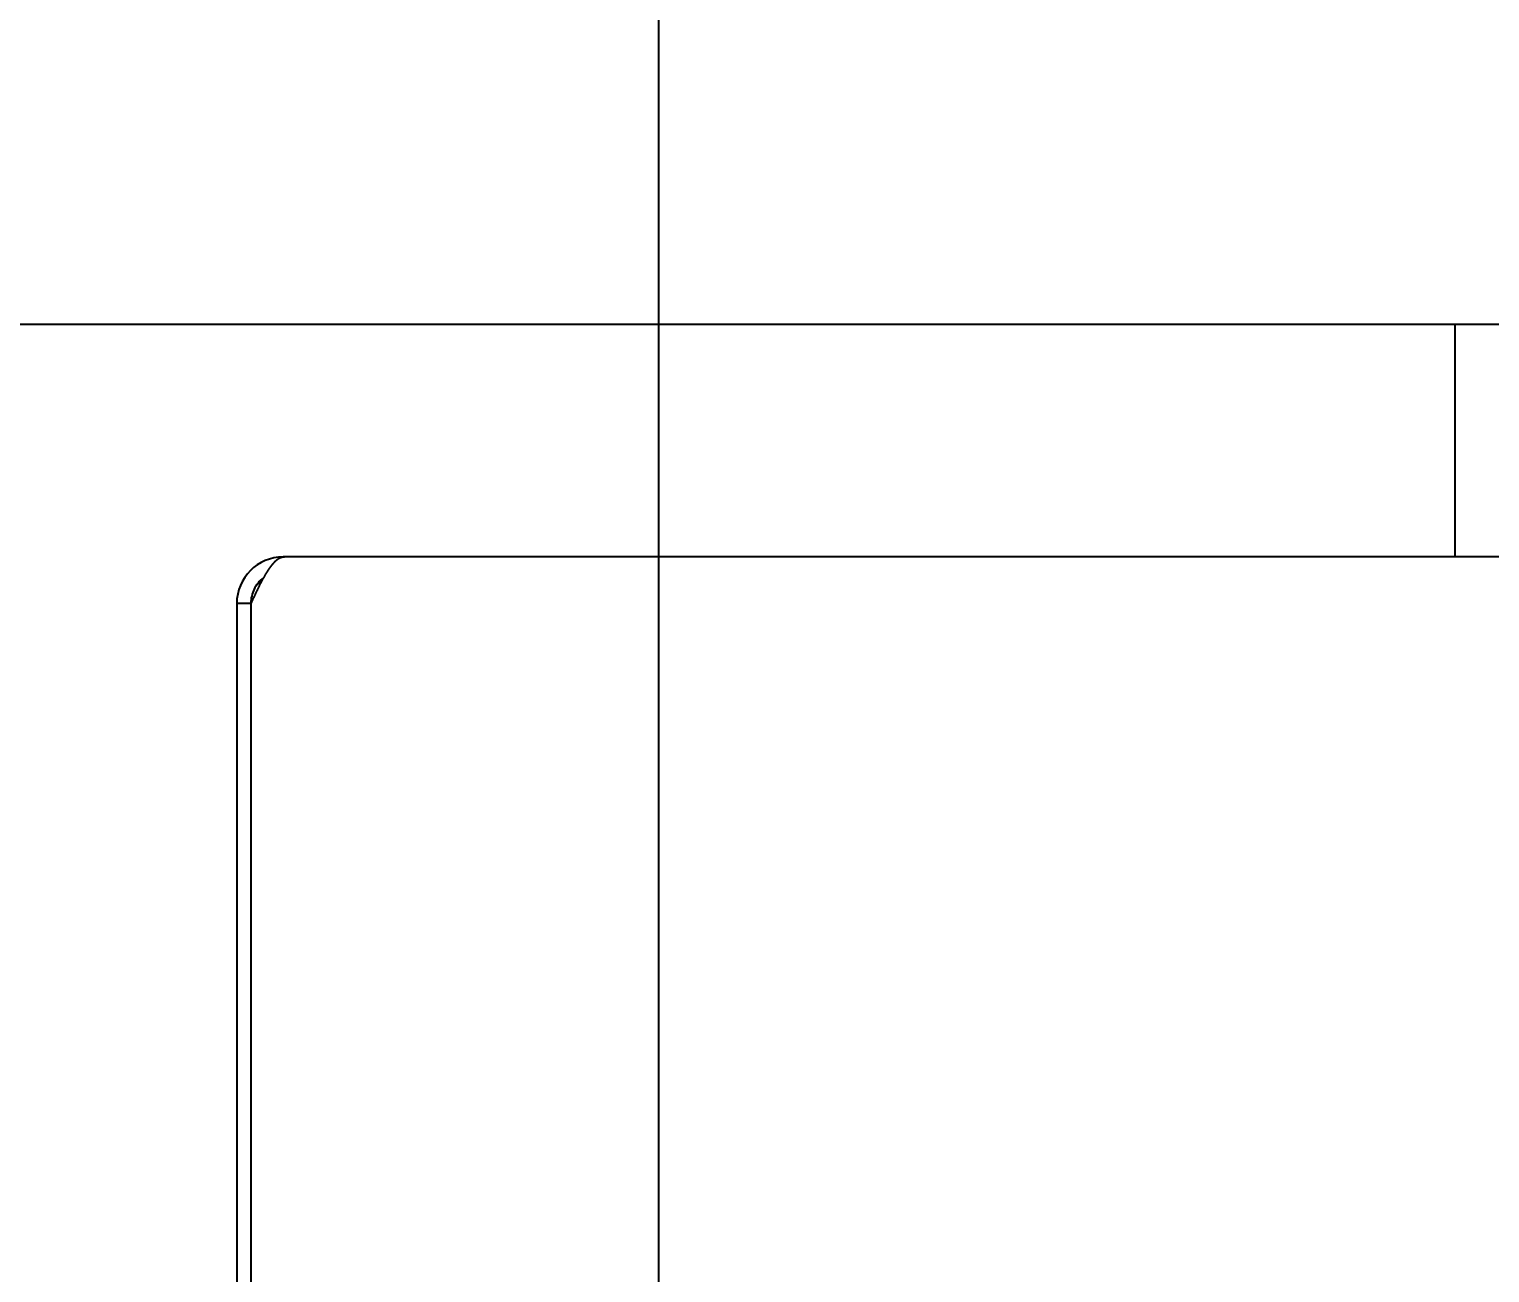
# Model space of a CAD drawing. Header units: millimetres. Extents: x 0 to 253659, y 0 to 59400.
# Drawn here: x 62904.3 to 63007.7, y 50898.6 to 50986.7 of the extents above; entities that cross this region are included whole.
import ezdxf

# ---------------------------------------------------------------- set-up
doc = ezdxf.new("R2010")
doc.units = ezdxf.units.MM
doc.header["$LTSCALE"] = 200
doc.header["$MEASUREMENT"] = 0
doc.linetypes.add('HID', pattern=[2.3, 1.5, -0.8])
for name, color, linetype in [('1', 1, 'CONTINUOUS'), ('A-벽', 7, 'CONTINUOUS'), ('주방기구(기존)', 8, 'HID')]:
    doc.layers.add(name, color=color, linetype=linetype)
doc.styles.get("Standard").update_dxf_attribs({"font": ''})
doc.styles.get('Standard').set_extended_font_data('Gulim')

msp = doc.modelspace()

# ---------------------------------------------------------------- linework, layer by layer
at = {"layer": '1'}
msp.add_line((62948.859, 53409.695), (62948.859, 39609.695), dxfattribs=at)
at = {"layer": '주방기구(기존)'}
for p, q in [((63612.364, 50965.791), (62614.186, 50965.791)), ((63005.276, 50949.33), (63005.276, 50965.791)), ((62922.269, 50949.314), (62922.269, 50949.33)), ((63612.485, 50949.33), (62922.269, 50949.33)), ((62919.975, 50946.037), (62918.977, 50946.037)), ((62918.977, 50946.037), (62918.977, 50892.761)), ((62919.975, 50946.037), (62919.975, 50892.761))]:
    msp.add_line(p, q, dxfattribs=at)
for radius, start in [(3.292, 90), (2.295, 127.79238)]:
    msp.add_arc((62922.269, 50946.037), radius, start, 180, dxfattribs=at)
for points in [[(62922.177, 50949.301), (62921.977, 50949.217), (62921.776, 50949.079), (62921.576, 50948.889), (62921.376, 50948.649), (62921.176, 50948.365), (62920.976, 50948.042), (62920.775, 50947.683), (62920.575, 50947.297), (62920.375, 50946.889), (62920.175, 50946.467), (62919.975, 50946.037)], [(62922.377, 50949.33), (62922.177, 50949.301)], [(62920.775, 50947.689), (62920.548, 50947.492), (62920.381, 50947.335)]]:
    msp.add_spline(points, degree=3, dxfattribs=at)

# ---------------------------------------------------------------- texts
at = {"layer": 'A-벽', "insert": (56860.275, 56025.894), "char_height": 20000, "attachment_point": 1}
msp.add_mtext_dynamic_manual_height_columns('2', width=367.11901, gutter_width=12.5, heights=[0], dxfattribs=at)

doc.saveas('drawing.dxf')
